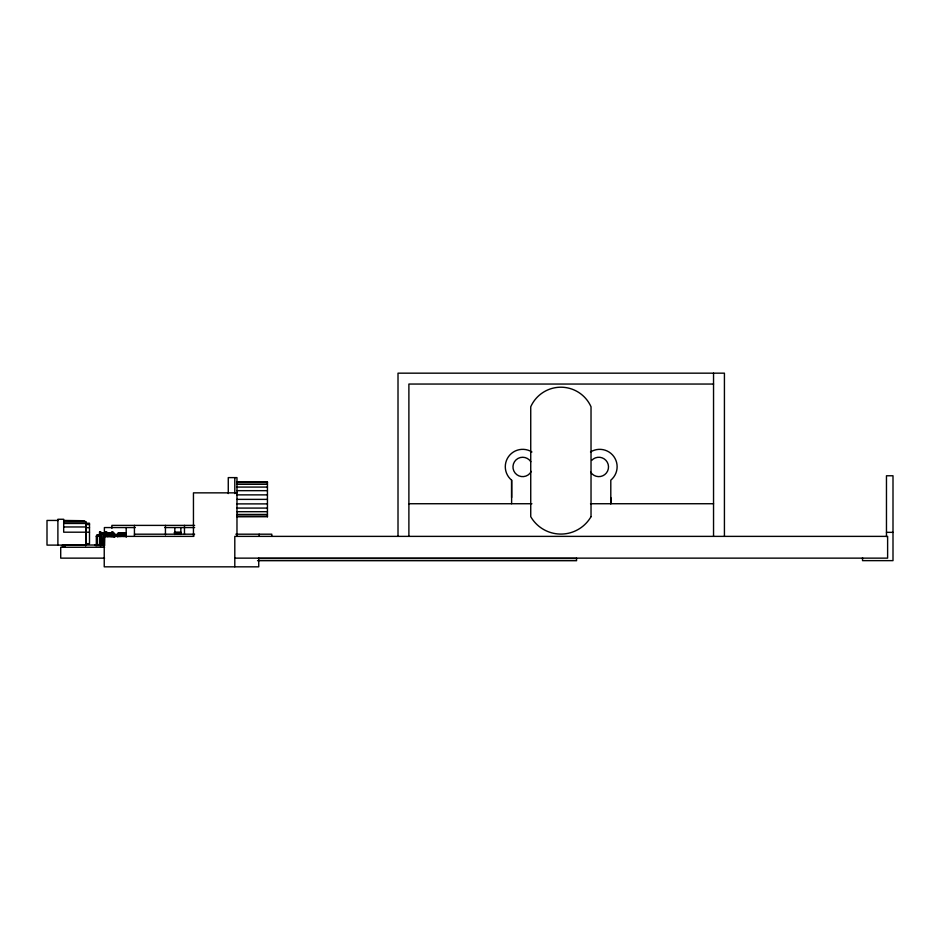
<?xml version="1.0" encoding="UTF-8"?>
<svg xmlns="http://www.w3.org/2000/svg" width="940" height="940" viewBox="0 0 940 940"><rect width="100%" height="100%" fill="white"/><g stroke="black" fill="none" stroke-linecap="round" stroke-linejoin="round"><path stroke-width="1.41" d="M511.619 503.734L511.619 480.164A17.414 17.414 0 0 1 508.575 456.558A17.414 17.414 0 0 1 531.934 451.976M257.536 560.687L576.584 560.71L576.526 558.09M610.8 497.577L610.8 503.734L610.8 480.164A17.414 17.414 0 0 0 613.843 456.558A17.414 17.414 0 0 0 590.496 451.976M57.892 545.106L57.892 519.268L63.685 519.268L63.685 532.193L85.799 532.193L85.799 521.935L63.685 521.935M105.362 533.509L105.562 531.746L106.702 531.746L106.902 533.509M111.578 533.509L111.778 531.746L112.918 531.746L113.117 533.509M106.114 533.062L105.938 536.963M123.469 533.039L123.281 536.623M85.799 545.106L85.799 521.935L85.799 545.106L47 545.106L47 520.443L58.362 520.443M104.904 533.062L104.552 545.764M122.247 533.039L121.894 536.623M98.841 544.636L98.841 545.541L95.293 545.541L95.293 544.636L99.617 544.636L100.228 534.86M103.788 533.062L103.283 545.764M121.119 533.039L120.614 536.623M98.254 534.86L97.49 536.188L97.49 544.636M96.456 536.188L97.29 534.86L100.533 534.86M96.327 544.636L96.327 536.188L97.173 534.86M120.144 533.039L119.498 536.623M102.801 533.062L102.154 534.026L102.154 545.764M119.333 533.039L118.569 536.623M102.002 533.062L101.238 534.026L101.238 545.764M118.734 533.039L117.888 534.002L117.888 536.623M101.403 533.062L100.556 534.026L100.556 545.764M118.358 533.039L117.465 534.002L117.465 536.623M101.027 533.062L100.133 534.026L100.133 545.764M117.324 534.002L118.24 533.039L125.995 533.039L126.171 534.002L117.324 534.002L117.324 536.623M99.992 545.764L99.992 534.026L100.909 533.062L113.858 533.062L114.762 534.026L114.762 536.963M713.542 384.049L408.888 384.049L408.888 536.376M236.974 481.973L267.442 481.973L267.442 516.788M236.974 482.032L267.442 482.032M236.974 482.232L267.442 482.232M236.974 482.561L267.442 482.561M236.974 484.3L267.442 484.3M236.974 487.073L267.442 487.073M236.974 490.668L267.442 490.668M236.974 492.854L193.452 492.854L193.452 536.376M236.974 494.875L267.442 494.875M236.974 499.375L267.442 499.375M408.888 503.734L531.923 503.734M590.508 503.734L713.542 503.734M236.974 503.887L267.442 503.887M236.974 508.082L267.442 508.082M236.974 511.689L267.442 511.689M236.974 514.45L267.442 514.45M236.974 516.189L267.442 516.189M236.974 516.788L267.442 516.718M64.038 520.443L84.682 520.748M86.163 523.216L89.5 523.216L89.5 543.649L86.163 543.649M63.685 523.474L85.799 523.474L86.163 524.532L89.5 524.532M194.627 525.389L111.883 525.389L111.883 528.292M63.685 526.964L85.799 526.964M135.254 527.563L104.387 527.563L104.387 533.133M164.805 527.563L194.627 527.563M86.163 527.681L89.5 527.681M175.04 532.122L180.891 532.122M89.5 532.228L85.799 532.193M886.467 532.346L893 532.346M174.088 532.827L181.361 532.827M99.992 534.026L114.762 534.026M134.432 534.19L194.627 534.19M235.822 534.19L271.789 534.19L271.789 536.376M176.755 534.32L180.304 534.32M118.088 534.86L115.655 534.86L116.219 536.188M96.327 536.188L99.617 536.188M104.493 545.012L62.44 545.012L62.44 547.256M104.599 547.256L60.712 547.256L60.712 558.137L104.599 558.137M234.8 558.137L887.619 558.137L887.619 536.376L234.8 536.376L234.8 566.832M258.312 558.524L576.537 558.501M113.728 533.062L114.621 534.026L114.621 536.963M113.364 533.062L114.198 534.026L114.198 536.963M112.765 533.062L113.517 536.963M111.954 533.062L112.6 536.963M110.979 533.062L111.484 536.963M109.862 533.062L110.203 536.963M108.641 533.062L108.817 536.963M886.467 536.576L886.467 475.769L893 475.769L893 560.639L862.532 560.639L862.532 557.737M724.423 536.376L724.423 373.168L398.008 373.168L398.008 536.376M713.542 373.168L713.542 536.376M511.619 480.164L511.619 497.577M259.17 534.19L259.17 536.376M258.735 558.137L258.735 566.832L104.234 566.832L104.234 536.376L193.722 536.376L193.722 534.19M236.974 536.376L236.974 477.614L228.267 477.614L228.267 493.571M234.8 477.614L234.8 493.571M184.475 525.389L184.475 534.19M180.844 527.563L180.844 534.519M174.817 527.563L174.817 534.519M165.44 525.389L165.44 534.907M134.432 525.389L134.432 536.376M126.195 527.563L126.195 537.304M124.726 533.039L124.726 536.623M107.383 533.062L107.383 536.963M96.538 544.636L96.538 545.541M85.704 543.579L85.704 545.917M65.13 545.012L65.13 547.256M63.779 545.012L63.779 547.256M531.264 471.422A9.694 9.694 0 0 1 516.765 474.641A9.694 9.694 0 0 1 516.107 459.801A9.694 9.694 0 0 1 530.83 461.74M591.671 460.4A9.694 9.694 0 0 1 605.959 460.389A9.694 9.694 0 0 1 604.726 474.63A9.694 9.694 0 0 1 590.649 472.15M99.617 531.746L99.417 533.509L100.956 533.509L100.756 531.746L99.617 531.746M591.025 516.671L591.025 406.785A32.994 32.994 0 0 0 530.736 406.785L530.736 516.671A34.803 34.803 0 0 0 591.025 516.671"/></g></svg>
